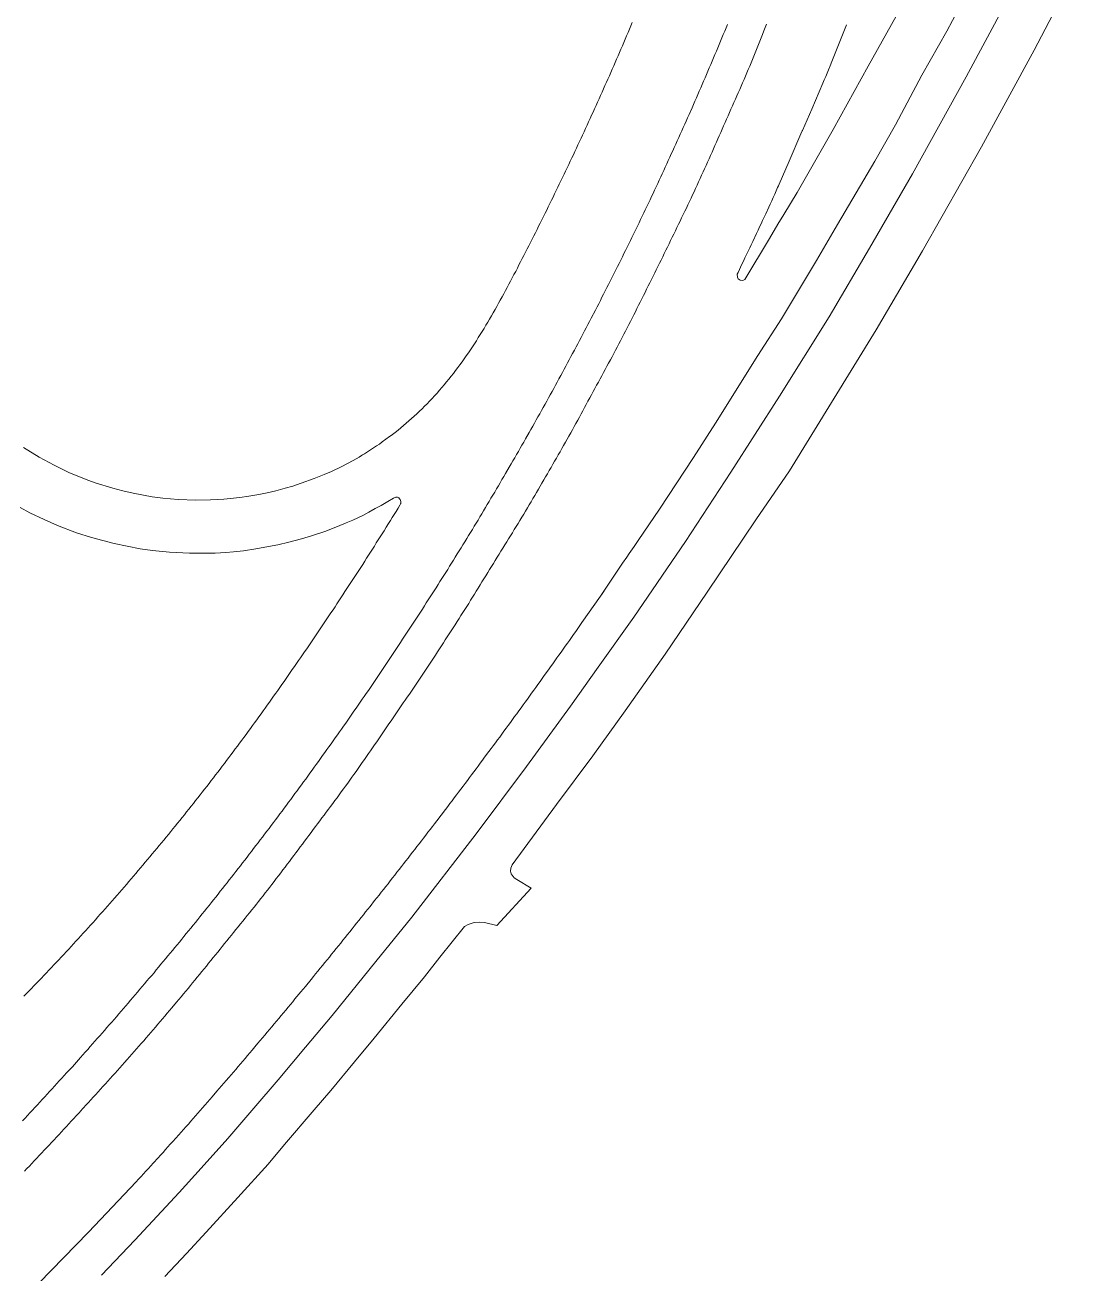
# Model space of a CAD drawing. Header units: metres. Extents: x 662613 to 666742, y 2728069 to 2732733.
# Drawn here: x 665667.6 to 665902.4, y 2729655.8 to 2729932 of the extents above; entities that cross this region are included whole.
import ezdxf

# ---------------------------------------------------------------- set-up
doc = ezdxf.new("R2010")
doc.units = ezdxf.units.M
doc.header["$MEASUREMENT"] = 0
doc.layers.add('Xref_DQ_MasterPlan_2024$0$DQ_ROADS', color=8, linetype='Continuous', lineweight=13)

# ---------------------------------------------------------------- blocks, each defined once
blk = doc.blocks.new('Xref_DQ_MasterPlan_2024$0$DQ_Roads_')
at = {"layer": 'Xref_DQ_MasterPlan_2024$0$DQ_ROADS'}
for points in [[(665823.0795, 2729932.0971), (665822.7765, 2729931.3565), (665822.4737, 2729930.6171), (665822.1693, 2729929.8735), (665821.8639, 2729929.1355), (665821.5593, 2729928.3959), (665821.2515, 2729927.6555), (665820.9397, 2729926.9155), (665820.6297, 2729926.1801), (665820.3177, 2729925.4407), (665820.0071, 2729924.7059), (665819.7001, 2729923.9687), (665819.3871, 2729923.2307), (665819.0705, 2729922.4907), (665818.7527, 2729921.7567), (665818.4441, 2729921.0241), (665818.1267, 2729920.2919), (665817.8067, 2729919.5491), (665817.4905, 2729918.8169), (665817.1701, 2729918.0833), (665816.8495, 2729917.3475), (665816.5329, 2729916.6147), (665816.2147, 2729915.8795), (665815.8949, 2729915.1461), (665815.5709, 2729914.4113), (665815.2504, 2729913.6799), (665814.603, 2729912.2179), (665814.2798, 2729911.4839), (665813.954, 2729910.7511), (665813.6326, 2729910.0225), (665813.3062, 2729909.2915), (665812.9744, 2729908.5589), (665812.65, 2729907.8313), (665812.324, 2729907.0985), (665811.9906, 2729906.3657), (665811.6616, 2729905.6399), (665811.328, 2729904.9103), (665810.9998, 2729904.1831), (665810.6688, 2729903.4547), (665810.3382, 2729902.7273), (665810.0056, 2729901.9995), (665809.6756, 2729901.2725), (665809.338, 2729900.5427), (665809.0028, 2729899.8175), (665808.6642, 2729899.0891), (665808.3286, 2729898.3659), (665807.9852, 2729897.6369), (665807.6478, 2729896.9143), (665807.3098, 2729896.1913), (665806.9736, 2729895.4651), (665806.6342, 2729894.7395), (665806.294, 2729894.0151), (665805.9514, 2729893.2927), (665805.6064, 2729892.5675), (665805.263, 2729891.8453), (665804.9158, 2729891.1237), (665804.5708, 2729890.4009), (665804.2264, 2729889.6799), (665803.8798, 2729888.9607), (665803.526, 2729888.2369), (665802.6558, 2729886.4389), (665802.305, 2729885.7163), (665801.9528, 2729884.9985), (665801.601, 2729884.2793), (665801.5286, 2729884.1321), (665801.2478, 2729883.5615), (665800.895, 2729882.8445), (665800.5418, 2729882.1249), (665800.1868, 2729881.4077), (665799.8336, 2729880.6915), (665799.477, 2729879.9703), (665799.123, 2729879.2565), (665798.7616, 2729878.5391), (665797.8658, 2729876.7535), (665797.5006, 2729876.0325), (665797.1404, 2729875.3213), (665796.7794, 2729874.6073), (665796.4176, 2729873.8937), (665796.0562, 2729873.1795), (665795.6908, 2729872.4669), (665795.3268, 2729871.7531), (665794.9616, 2729871.0425), (665794.5938, 2729870.3299), (665794.226, 2729869.6179), (665793.8622, 2729868.9073), (665792.9438, 2729867.1315), (665792.5758, 2729866.4181), (665792.2074, 2729865.7081), (665791.8356, 2729864.9981), (665791.4638, 2729864.2903), (665791.0886, 2729863.5795), (665790.7136, 2729862.8723), (665790.3378, 2729862.1667), (665789.9652, 2729861.4615), (665789.5888, 2729860.7551), (665789.2076, 2729860.0479), (665788.8276, 2729859.3421), (665788.4504, 2729858.6371), (665788.0726, 2729857.9335), (665787.6948, 2729857.2289), (665787.3164, 2729856.5237), (665786.9434, 2729855.8233), (665786.566, 2729855.1119), (665786.183, 2729854.4045), (665785.8066, 2729853.7015), (665785.4182, 2729852.9939), (665785.0314, 2729852.2947), (665784.6504, 2729851.5951), (665784.266, 2729850.8943), (665783.8802, 2729850.1933), (665783.4974, 2729849.4911), (665783.116, 2729848.7927), (665782.7228, 2729848.0897), (665782.3364, 2729847.3905), (665781.9442, 2729846.6873), (665781.5542, 2729845.9895), (665781.1652, 2729845.2925), (665780.7732, 2729844.5933), (665780.382, 2729843.8963), (665779.988, 2729843.1989), (665779.5968, 2729842.5007), (665779.2018, 2729841.8023), (665778.4066, 2729840.4097), (665778.0098, 2729839.7171), (665777.6166, 2729839.0231), (665777.216, 2729838.3227), (665776.8158, 2729837.6287), (665776.4164, 2729836.9349), (665776.018, 2729836.2415), (665775.6164, 2729835.5475), (665775.2198, 2729834.8559), (665774.8182, 2729834.1653), (665774.0068, 2729832.7803), (665773.5976, 2729832.0867), (665773.1976, 2729831.3993), (665772.7946, 2729830.7087), (665772.3882, 2729830.0183), (665771.984, 2729829.3275), (665771.5796, 2729828.6351), (665771.1702, 2729827.9469), (665770.7624, 2729827.2607), (665770.3506, 2729826.5697), (665769.9434, 2729825.8841), (665769.5358, 2729825.1959), (665769.1274, 2729824.5073), (665768.7188, 2729823.8207), (665768.306, 2729823.1341), (665767.8896, 2729822.4453), (665767.4726, 2729821.7613), (665767.0568, 2729821.0797), (665766.6408, 2729820.3945), (665766.227, 2729819.7125), (665765.8136, 2729819.0301), (665765.3948, 2729818.3429), (665764.979, 2729817.6637), (665764.5554, 2729816.9791), (665764.1356, 2729816.2987), (665763.7114, 2729815.6173), (665763.2894, 2729814.9385), (665762.8694, 2729814.2609), (665762.4448, 2729813.5777), (665762.023, 2729812.8987), (665761.6008, 2729812.2199), (665761.1768, 2729811.5407), (665760.7538, 2729810.8593), (665760.328, 2729810.1831), (665759.899, 2729809.5061), (665759.4704, 2729808.8293), (665759.0422, 2729808.1531), (665758.616, 2729807.4781), (665757.7542, 2729806.1223), (665757.3226, 2729805.4501), (665756.8894, 2729804.7767), (665756.453, 2729804.1035), (665756.0248, 2729803.4323), (665755.5836, 2729802.7561), (665755.1512, 2729802.0865), (665754.71, 2729801.4061), (665754.2774, 2729800.7439), (665753.8402, 2729800.0725), (665753.4034, 2729799.4023), (665752.9666, 2729798.7303), (665752.5294, 2729798.0607), (665752.0932, 2729797.3925), (665751.6518, 2729796.7189), (665751.2112, 2729796.0527), (665750.768, 2729795.3841), (665750.3262, 2729794.7163), (665749.8836, 2729794.0511), (665749.4398, 2729793.3829), (665749, 2729792.7181), (665748.5524, 2729792.0517), (665748.5481, 2729792.0453), (665748.1042, 2729791.3847), (665747.6596, 2729790.7231), (665747.2126, 2729790.0603), (665746.7718, 2729789.3961), (665746.3224, 2729788.7299), (665745.8714, 2729788.0667), (665745.422, 2729787.4009), (665744.9726, 2729786.7399), (665744.5204, 2729786.0799), (665744.0716, 2729785.4207), (665743.6214, 2729784.7603), (665743.1648, 2729784.0969), (665742.7126, 2729783.4375), (665742.2588, 2729782.7807), (665741.8034, 2729782.1203), (665741.3506, 2729781.4637), (665740.8944, 2729780.8039), (665740.4392, 2729780.1453), (665739.9824, 2729779.4879), (665739.5272, 2729778.8311), (665739.0652, 2729778.1711), (665738.6104, 2729777.5173), (665738.1514, 2729776.8605), (665737.6906, 2729776.2045), (665737.2272, 2729775.5507), (665736.7642, 2729774.8977), (665736.3014, 2729774.2443), (665735.8372, 2729773.5923), (665735.3718, 2729772.9401), (665734.9098, 2729772.2897), (665734.4478, 2729771.6379), (665733.9768, 2729770.9833), (665733.514, 2729770.3345), (665733.0454, 2729769.6841), (665732.5736, 2729769.0317), (665732.1116, 2729768.3857), (665731.6372, 2729767.7339), (665731.1674, 2729767.0861), (665730.6964, 2729766.4373), (665730.2286, 2729765.7907), (665729.7566, 2729765.1433), (665729.2852, 2729764.4965), (665728.8106, 2729763.8479), (665728.338, 2729763.2059), (665727.8692, 2729762.5621), (665727.3912, 2729761.9123), (665726.9164, 2729761.2689), (665726.4384, 2729760.6247), (665725.9608, 2729759.9825), (665725.4824, 2729759.3407), (665725.0054, 2729758.6975), (665724.5266, 2729758.0567), (665724.0442, 2729757.4159), (665723.5668, 2729756.7761), (665723.086, 2729756.1357), (665722.6022, 2729755.4943), (665722.124, 2729754.8577), (665721.6394, 2729754.2189), (665721.1502, 2729753.5787), (665720.6712, 2729752.9447), (665720.186, 2729752.3061), (665719.701, 2729751.6681), (665719.2186, 2729751.0309), (665718.734, 2729750.3933), (665718.245, 2729749.7557), (665717.7598, 2729749.1227), (665717.2722, 2729748.4853), (665716.7818, 2729747.8515), (665716.2894, 2729747.2171), (665715.7974, 2729746.5871), (665715.3056, 2729745.9533), (665714.8154, 2729745.3245), (665714.324, 2729744.6941), (665713.829, 2729744.0621), (665713.3346, 2729743.4333), (665712.8416, 2729742.8029), (665712.346, 2729742.1733), (665711.8518, 2729741.5445), (665711.3546, 2729740.9147), (665710.86, 2729740.2881), (665710.362, 2729739.6593), (665709.8648, 2729739.0321), (665709.365, 2729738.4045), (665708.8626, 2729737.7767), (665708.369, 2729737.1589), (665707.8676, 2729736.5333), (665707.3588, 2729735.9015), (665706.8668, 2729735.2837), (665706.3606, 2729734.6567), (665705.855, 2729734.0321), (665705.3544, 2729733.4107), (665704.8496, 2729732.7885), (665704.3398, 2729732.1643), (665703.8316, 2729731.5451), (665703.3272, 2729730.9279), (665702.8222, 2729730.3105), (665702.315, 2729729.6891), (665701.8067, 2729729.0699), (665701.2983, 2729728.4499), (665700.7873, 2729727.8315), (665700.2773, 2729727.2157), (665699.7701, 2729726.6003), (665699.2587, 2729725.9821), (665698.7491, 2729725.3643), (665698.2365, 2729724.7459), (665697.7253, 2729724.1329), (665697.2189, 2729723.5189), (665696.7051, 2729722.9015), (665696.1909, 2729722.2847), (665695.6741, 2729721.6703), (665695.1555, 2729721.0585), (665694.6387, 2729720.4495), (665694.1239, 2729719.8379), (665693.6037, 2729719.2245), (665693.0845, 2729718.6137), (665692.5701, 2729718.0053), (665692.0557, 2729717.3977), (665691.5345, 2729716.7847), (665691.0101, 2729716.1737), (665690.4899, 2729715.5691), (665689.9665, 2729714.9621), (665689.4415, 2729714.3545), (665688.9179, 2729713.7475), (665688.3933, 2729713.1437), (665687.8725, 2729712.5393), (665687.3443, 2729711.9339), (665686.8245, 2729711.3305), (665686.2943, 2729710.7225), (665685.7643, 2729710.1195), (665685.2365, 2729709.5201), (665684.7051, 2729708.9177), (665684.1773, 2729708.3175), (665683.6481, 2729707.7177), (665683.1169, 2729707.1177), (665682.5899, 2729706.5193), (665682.0601, 2729705.9235), (665681.5227, 2729705.3209), (665680.9867, 2729704.7227), (665680.4551, 2729704.1281), (665679.9203, 2729703.5331), (665678.1877, 2729701.4791), (665678.1121, 2729701.4021), (665676.8533, 2729700.1193), (665676.3155, 2729699.5253), (665675.7817, 2729698.9317), (665675.2393, 2729698.3409), (665674.7083, 2729697.7479), (665674.1699, 2729697.1595), (665673.6277, 2729696.5673), (665673.0883, 2729695.9801), (665672.5507, 2729695.3967), (665672.0101, 2729694.8019), (665671.4641, 2729694.2181), (665670.9215, 2729693.6315), (665670.3751, 2729693.0457), (665669.8341, 2729692.4603), (665669.2917, 2729691.8727), (665668.7423, 2729691.2843), (665668.1985, 2729690.7007), (665667.6583, 2729690.1175), (665667.1167, 2729689.5309)], [(665667.5139, 2729678.3511), (665668.0597, 2729678.9207), (665668.6067, 2729679.4973), (665669.1537, 2729680.0785), (665669.6975, 2729680.6565), (665670.2443, 2729681.2387), (665670.7933, 2729681.8207), (665671.3441, 2729682.4005), (665671.8985, 2729682.9841), (665672.4511, 2729683.5709), (665672.9905, 2729684.1473), (665673.5351, 2729684.7259), (665674.0797, 2729685.3127), (665674.6261, 2729685.9007), (665675.1727, 2729686.4815), (665675.7227, 2729687.0639), (665676.2645, 2729687.6515), (665676.8061, 2729688.2379), (665677.3429, 2729688.8221), (665677.8865, 2729689.4147), (665678.4291, 2729690.0013), (665678.9731, 2729690.5871), (665679.5197, 2729691.1799), (665680.0601, 2729691.7641), (665680.3199, 2729692.0467), (665680.5973, 2729692.3485), (665681.1371, 2729692.9379), (665681.6741, 2729693.5263), (665682.2107, 2729694.1155), (665682.7465, 2729694.7075), (665683.2821, 2729695.2999), (665683.8179, 2729695.8925), (665684.3537, 2729696.4849), (665684.8865, 2729697.0805), (665685.4213, 2729697.6781), (665685.9529, 2729698.2645), (665686.4921, 2729698.8607), (665687.0347, 2729699.4615), (665687.5627, 2729700.0557), (665688.0883, 2729700.6505), (665688.6175, 2729701.2445), (665689.1509, 2729701.8431), (665689.6869, 2729702.4445), (665690.2171, 2729703.0431), (665690.7453, 2729703.6389), (665691.2745, 2729704.2367), (665691.8043, 2729704.8343), (665692.3339, 2729705.4321), (665692.8605, 2729706.0331), (665693.3843, 2729706.6323), (665693.9079, 2729707.2321), (665694.4309, 2729707.8359), (665694.9521, 2729708.4397), (665695.4721, 2729709.0443), (665695.9927, 2729709.6543), (665696.5057, 2729710.2573), (665697.0231, 2729710.8631), (665697.5465, 2729711.4759), (665698.0661, 2729712.0833), (665698.5863, 2729712.6903), (665699.1037, 2729713.3043), (665699.6173, 2729713.9121), (665700.1313, 2729714.5163), (665701.1661, 2729715.7466), (665701.6759, 2729716.3521), (665702.1901, 2729716.9629), (665702.7043, 2729717.5815), (665703.2141, 2729718.1957), (665703.7209, 2729718.8071), (665704.2313, 2729719.4231), (665704.7427, 2729720.0411), (665705.2515, 2729720.6565), (665705.7599, 2729721.2733), (665706.2673, 2729721.8921), (665706.7727, 2729722.5111), (665707.2743, 2729723.1265), (665707.7783, 2729723.7481), (665708.2831, 2729724.3701), (665708.7869, 2729724.9883), (665709.2925, 2729725.6089), (665709.7993, 2729726.2321), (665710.3017, 2729726.8533), (665710.8041, 2729727.4775), (665711.3019, 2729728.0965), (665711.8013, 2729728.7195), (665712.3031, 2729729.3429), (665712.8021, 2729729.9665), (665713.3099, 2729730.5843), (665713.8131, 2729731.2073), (665714.3229, 2729731.8381), (665714.8171, 2729732.4529), (665715.3257, 2729733.0729), (665715.8279, 2729733.6985), (665716.3328, 2729734.3215), (665716.8328, 2729734.9367), (665717.3392, 2729735.5653), (665717.8392, 2729736.1887), (665718.3374, 2729736.8089), (665718.8362, 2729737.4349), (665719.3362, 2729738.0609), (665719.832, 2729738.6861), (665720.3242, 2729739.3141), (665720.8132, 2729739.9413), (665721.3048, 2729740.5727), (665721.7938, 2729741.2029), (665722.2824, 2729741.8353), (665722.7688, 2729742.4685), (665723.2546, 2729743.1021), (665723.7388, 2729743.7357), (665724.221, 2729744.3719), (665724.7014, 2729745.0113), (665725.1812, 2729745.6467), (665725.662, 2729746.2833), (665726.147, 2729746.9231), (665726.6318, 2729747.5631), (665727.1146, 2729748.2021), (665727.5924, 2729748.8399), (665728.0708, 2729749.4763), (665728.5514, 2729750.1147), (665729.034, 2729750.7587), (665729.515, 2729751.3959), (665729.9952, 2729752.0345), (665730.476, 2729752.6771), (665730.9548, 2729753.3171), (665731.4352, 2729753.9561), (665731.9168, 2729754.5981), (665732.3958, 2729755.2395), (665732.872, 2729755.8787), (665733.347, 2729756.5217), (665733.8238, 2729757.1631), (665734.301, 2729757.8007), (665734.7844, 2729758.4437), (665735.2634, 2729759.0865), (665735.7418, 2729759.7271), (665736.2168, 2729760.3659), (665736.692, 2729761.0077), (665737.1646, 2729761.6523), (665737.639, 2729762.2951), (665738.1116, 2729762.9385), (665738.583, 2729763.5879), (665739.0492, 2729764.2317), (665739.5168, 2729764.8797), (665739.981, 2729765.5289), (665740.4468, 2729766.1757), (665740.9062, 2729766.8291), (665741.3662, 2729767.4845), (665741.8208, 2729768.1341), (665742.2796, 2729768.7901), (665742.7376, 2729769.4463), (665743.194, 2729770.1031), (665743.6482, 2729770.7601), (665744.1028, 2729771.4147), (665744.5596, 2729772.0713), (665745.018, 2729772.7309), (665745.473, 2729773.3901), (665745.926, 2729774.0475), (665746.3772, 2729774.7059), (665746.8312, 2729775.3641), (665747.2868, 2729776.0251), (665747.7398, 2729776.6829), (665748.1908, 2729777.3453), (665748.6408, 2729778.0029), (665749.0902, 2729778.6591), (665749.5442, 2729779.3239), (665749.9962, 2729779.9817), (665750.45, 2729780.6421), (665750.9012, 2729781.3067), (665751.3476, 2729781.9651), (665751.7978, 2729782.6249), (665752.2498, 2729783.2865), (665752.7004, 2729783.9491), (665753.1536, 2729784.6091), (665753.6064, 2729785.2701), (665754.0568, 2729785.9335), (665754.5012, 2729786.5925), (665754.947, 2729787.2539), (665755.3914, 2729787.9187), (665755.8344, 2729788.5847), (665756.2762, 2729789.2485), (665756.7142, 2729789.9159), (665757.1548, 2729790.5831), (665757.5948, 2729791.2483), (665758.0374, 2729791.9167), (665758.4786, 2729792.5851), (665758.9218, 2729793.2535), (665759.3588, 2729793.9213), (665759.7938, 2729794.5911), (665760.2254, 2729795.2585), (665760.6582, 2729795.9301), (665761.0924, 2729796.6023), (665761.524, 2729797.2751), (665761.96, 2729797.9465), (665762.3924, 2729798.6197), (665762.8264, 2729799.2951), (665763.26, 2729799.9629), (665763.6914, 2729800.6353), (665764.1252, 2729801.3121), (665764.5574, 2729801.9813), (665764.9846, 2729802.6559), (665765.4116, 2729803.3341), (665765.8316, 2729804.0083), (665766.2494, 2729804.6869), (665766.6676, 2729805.3635), (665767.0862, 2729806.0449), (665767.5076, 2729806.7279), (665767.9244, 2729807.4089), (665768.3444, 2729808.0911), (665768.763, 2729808.7709), (665769.1844, 2729809.4521), (665769.6074, 2729810.1347), (665770.029, 2729810.8129), (665770.4506, 2729811.4959), (665770.8714, 2729812.1731), (665771.2952, 2729812.8497), (665771.7168, 2729813.5331), (665772.1378, 2729814.2169), (665772.5552, 2729814.8913), (665772.9724, 2729815.5715), (665773.3934, 2729816.2563), (665773.813, 2729816.9349), (665774.2354, 2729817.6147), (665774.658, 2729818.3013), (665775.0758, 2729818.9789), (665775.4982, 2729819.6569), (665775.9214, 2729820.3411), (665776.3396, 2729821.0207), (665776.752, 2729821.7043), (665777.1638, 2729822.3855), (665777.577, 2729823.0663), (665777.9952, 2729823.7549), (665778.4072, 2729824.4391), (665778.8178, 2729825.1239), (665779.229, 2729825.8097), (665779.6388, 2729826.4969), (665780.0466, 2729827.1823), (665780.4516, 2729827.8705), (665780.8536, 2729828.5621), (665781.2514, 2729829.2487), (665781.6514, 2729829.9399), (665782.0496, 2729830.6355), (665782.4442, 2729831.3287), (665782.8404, 2729832.0219), (665783.2422, 2729832.7123), (665783.6478, 2729833.4091), (665784.0544, 2729834.1003), (665784.455, 2729834.7915), (665784.854, 2729835.4861), (665785.2508, 2729836.1757), (665785.6478, 2729836.8689), (665786.0428, 2729837.5645), (665786.4356, 2729838.2567), (665786.83, 2729838.9543), (665787.2232, 2729839.6517), (665787.6146, 2729840.3473), (665788.0066, 2729841.0439), (665788.3976, 2729841.7427), (665788.7902, 2729842.4405), (665789.1782, 2729843.1385), (665789.563, 2729843.8377), (665789.9456, 2729844.5365), (665790.327, 2729845.2383), (665790.7084, 2729845.9411), (665791.0894, 2729846.6433), (665791.4684, 2729847.3459), (665791.8494, 2729848.0501), (665792.2284, 2729848.7539), (665792.6076, 2729849.4593), (665792.9912, 2729850.1601), (665793.3758, 2729850.8611), (665793.7646, 2729851.5679), (665794.1454, 2729852.2679), (665794.5264, 2729852.9723), (665794.9042, 2729853.6723), (665795.289, 2729854.3727), (665795.6726, 2729855.0807), (665796.0504, 2729855.7859), (665796.422, 2729856.4869), (665796.7966, 2729857.1935), (665797.174, 2729857.8991), (665797.5494, 2729858.6047), (665797.9272, 2729859.3149), (665798.2974, 2729860.0185), (665798.6714, 2729860.7259), (665799.0446, 2729861.4347), (665799.417, 2729862.1425), (665799.7854, 2729862.8505), (665800.1538, 2729863.5591), (665800.5204, 2729864.2687), (665800.8864, 2729864.9803), (665801.248, 2729865.6905), (665801.6132, 2729866.4003), (665801.9814, 2729867.1117), (665802.3464, 2729867.8277), (665802.7082, 2729868.5383), (665803.0702, 2729869.2497), (665803.429, 2729869.9675), (665803.7864, 2729870.6803), (665804.1448, 2729871.3925), (665804.5016, 2729872.1099), (665804.8574, 2729872.8261), (665805.2118, 2729873.5457), (665805.5634, 2729874.2587), (665805.9188, 2729874.9729), (665806.2752, 2729875.6927), (665806.6334, 2729876.4091), (665806.9888, 2729877.1249), (665807.3432, 2729877.8453), (665807.6948, 2729878.5601), (665808.0466, 2729879.2773), (665808.4008, 2729879.9947), (665808.7552, 2729880.7111), (665809.112, 2729881.4297), (665809.4644, 2729882.1467), (665809.818, 2729882.8641), (665810.1716, 2729883.5823), (665810.5218, 2729884.3017), (665810.867, 2729885.0203), (665811.2138, 2729885.7383), (665811.5604, 2729886.4573), (665811.913, 2729887.1789), (665812.265, 2729887.8979), (665812.6122, 2729888.6209), (665812.9578, 2729889.3395), (665813.3034, 2729890.0573), (665813.6508, 2729890.7775), (665813.9988, 2729891.5027), (665814.3446, 2729892.2219), (665814.6882, 2729892.9419), (665815.0276, 2729893.6679), (665815.364, 2729894.3893), (665815.701, 2729895.1131), (665816.0378, 2729895.8407), (665816.374, 2729896.5669), (665816.7086, 2729897.2909), (665817.0394, 2729898.0193), (665817.3704, 2729898.7467), (665817.6988, 2729899.4743), (665818.0292, 2729900.2037), (665818.3594, 2729900.9307), (665818.6938, 2729901.6579), (665819.0234, 2729902.3895), (665819.3438, 2729903.1215), (665819.6726, 2729903.8465), (665819.999, 2729904.5751), (665820.3304, 2729905.3157), (665820.6498, 2729906.0451), (665820.969, 2729906.7743), (665821.2914, 2729907.5025), (665821.6118, 2729908.2371), (665821.9296, 2729908.9745), (665822.2486, 2729909.7023), (665822.5708, 2729910.4369), (665822.8952, 2729911.1715), (665823.217, 2729911.9065), (665823.5382, 2729912.6357), (665823.863, 2729913.3649), (665824.191, 2729914.1003), (665824.5158, 2729914.8313), (665824.8404, 2729915.5609), (665825.1624, 2729916.2945), (665825.4812, 2729917.0255), (665825.8011, 2729917.7575), (665826.1217, 2729918.4893), (665826.4401, 2729919.2251), (665826.7603, 2729919.9581), (665827.0773, 2729920.6919), (665827.3895, 2729921.4299), (665827.7013, 2729922.1625), (665828.0083, 2729922.8987), (665828.3133, 2729923.6397), (665828.6161, 2729924.3761), (665828.9223, 2729925.1137), (665829.2289, 2729925.8549), (665829.5319, 2729926.5953), (665830.2851, 2729928.4449), (665830.5845, 2729929.1877), (665830.8767, 2729929.9317), (665831.1695, 2729930.6769), (665831.7491, 2729932.1585)], [(665902.4419, 2729948.4809), (665890.9996, 2729926.4091), (665879.3116, 2729905.0227), (665866.2458, 2729882.0591), (665855.979, 2729864.5331), (665836.8084, 2729833.3453), (665829.3366, 2729822.4997), (665818.6174, 2729806.4777), (665809.3336, 2729792.7737), (665800.419, 2729780.2169), (665793.309, 2729770.3029), (665785.2744, 2729759.4759), (665775.4513, 2729746.1551), (665775.1798, 2729745.4453), (665775.0605, 2729744.7593), (665775.2395, 2729744.1329), (665775.9259, 2729743.2977), (665776.5184, 2729742.9326), (665779.6465, 2729741.0051), (665772.0751, 2729732.6915), (665769.3527, 2729733.4247), (665768.3041, 2729733.4971), (665767.0625, 2729733.3765), (665765.6763, 2729732.9549), (665764.8789, 2729732.4803), (665759.4347, 2729725.7545), (665756.0401, 2729721.3785), (665751.0439, 2729715.2993), (665744.9392, 2729707.7655), (665740.5852, 2729702.5781), (665735.3151, 2729696.1975), (665731.6007, 2729691.9443), (665725.0773, 2729684.2831), (665721.4613, 2729679.9317), (665714.7629, 2729672.542), (665707.6975, 2729664.8357), (665703.3929, 2729660.1155), (665698.5715, 2729655.0755)], [(665684.5841, 2729655.3278), (665691.9723, 2729663.0843), (665697.8677, 2729669.4174), (665701.7609, 2729673.6314), (665706.6305, 2729678.9883), (665712.5189, 2729685.5801), (665718.2853, 2729692.2705), (665723.6897, 2729698.5591), (665729.6973, 2729705.7733), (665735.6463, 2729712.8073), (665745.2881, 2729724.7361), (665753.2143, 2729734.5445), (665767.4466, 2729753.0319), (665778.6354, 2729767.9367), (665788.3391, 2729781.2379), (665794.4946, 2729789.8863), (665802.3734, 2729800.9501), (665813.7808, 2729817.6781), (665823.8718, 2729833.0587), (665834.604, 2729849.8747), (665845.6334, 2729867.3951), (665854.5266, 2729882.6429), (665864.0048, 2729899.0727), (665875.8934, 2729920.5113), (665884.8711, 2729937.1609)], [(665875.3761, 2729937.7881), (665871.6066, 2729930.6243), (665866.0743, 2729920.8723), (665860.2418, 2729909.9201), (665855.6848, 2729901.8561), (665847.4144, 2729887.8659), (665842.8198, 2729879.8767), (665835.037, 2729866.9741), (665829.8422, 2729858.8725), (665820.409, 2729843.9071), (665815.5518, 2729836.2931), (665808.0316, 2729824.8909), (665803.342, 2729817.9199), (665802.8842, 2729817.2489), (665802.456, 2729816.6329), (665801.3168, 2729815.0479), (665800.8264, 2729814.2283), (665799.8878, 2729812.8895), (665799.4412, 2729812.2203), (665798.0844, 2729810.2433), (665797.635, 2729809.5763), (665797.1928, 2729808.9089), (665796.7502, 2729808.2418), (665796.3067, 2729807.5775), (665795.1949, 2729805.9196), (665794.9782, 2729805.5917), (665790.8954, 2729799.7531), (665790.4408, 2729799.101), (665789.9865, 2729798.4393), (665789.5202, 2729797.7901), (665789.0566, 2729797.1379), (665788.5968, 2729796.4855), (665788.125, 2729795.8277), (665787.665, 2729795.1755), (665787.2114, 2729794.5269), (665786.7526, 2729793.8753), (665786.2818, 2729793.2207), (665785.8122, 2729792.5773), (665785.3534, 2729791.9237), (665784.8882, 2729791.2707), (665784.4244, 2729790.6157), (665783.9584, 2729789.9697), (665783.4964, 2729789.3173), (665782.56, 2729788.0197), (665782.096, 2729787.3635), (665781.6262, 2729786.7195), (665781.1602, 2729786.0701), (665780.6861, 2729785.4117), (665780.2223, 2729784.7752), (665779.7598, 2729784.1217), (665779.2838, 2729783.4774), (665778.8176, 2729782.8257), (665778.3508, 2729782.1809), (665777.879, 2729781.5311), (665777.4056, 2729780.8863), (665776.9405, 2729780.2375), (665776.4708, 2729779.5914), (665775.998, 2729778.9495), (665775.528, 2729778.2997), (665775.0538, 2729777.6582), (665774.5798, 2729777.0137), (665774.0996, 2729776.3704), (665773.6286, 2729775.7237), (665773.1564, 2729775.0797), (665772.6838, 2729774.4351), (665772.2078, 2729773.7903), (665771.7354, 2729773.1491), (665771.2616, 2729772.5078), (665770.7832, 2729771.8681), (665770.306, 2729771.2197), (665769.35, 2729769.9408), (665768.8764, 2729769.294), (665768.3934, 2729768.6531), (665767.9197, 2729768.0095), (665767.4474, 2729767.3689), (665766.9624, 2729766.7267), (665766.4824, 2729766.0865), (665766.0124, 2729765.4427), (665765.5328, 2729764.8068), (665765.0528, 2729764.1682), (665764.5708, 2729763.5271), (665764.0888, 2729762.8873), (665763.6098, 2729762.2503), (665763.1302, 2729761.6089), (665762.6398, 2729760.9685), (665762.1609, 2729760.3385), (665761.6762, 2729759.6999), (665761.1892, 2729759.0631), (665760.7104, 2729758.4245), (665759.7288, 2729757.1525), (665758.7623, 2729755.8853), (665758.2822, 2729755.2427), (665757.7936, 2729754.6091), (665757.3086, 2729753.9747), (665756.8178, 2729753.3441), (665756.3264, 2729752.7093), (665755.8354, 2729752.0765), (665755.3508, 2729751.4458), (665754.8626, 2729750.8112), (665754.3664, 2729750.1799), (665753.8834, 2729749.5475), (665753.3916, 2729748.9177), (665752.9008, 2729748.2859), (665752.4126, 2729747.6507), (665751.9172, 2729747.0223), (665751.4232, 2729746.3927), (665750.9326, 2729745.7581), (665750.4474, 2729745.1321), (665749.9553, 2729744.4933), (665749.4527, 2729743.8696), (665748.9681, 2729743.2383), (665748.4689, 2729742.6079), (665747.9743, 2729741.9815), (665747.4835, 2729741.3507), (665746.9889, 2729740.7239), (665746.4955, 2729740.0953), (665746.0013, 2729739.4659), (665745.5039, 2729738.8445), (665745.0079, 2729738.2215), (665744.0063, 2729736.9661), (665743.5003, 2729736.3381), (665743.0115, 2729735.7145), (665742.5157, 2729735.0895), (665742.0157, 2729734.4665), (665741.5139, 2729733.8361), (665741.0205, 2729733.2105), (665740.5205, 2729732.5875), (665740.0171, 2729731.9615), (665739.5183, 2729731.3427), (665739.0165, 2729730.7205), (665738.5159, 2729730.0973), (665738.0101, 2729729.4703), (665737.5103, 2729728.8519), (665737.0095, 2729728.2285), (665736.5079, 2729727.6075), (665735.9993, 2729726.9791), (665735.4975, 2729726.3627), (665735.0011, 2729725.7427), (665734.4971, 2729725.1249), (665733.9941, 2729724.5079), (665733.4951, 2729723.9015), (665732.9703, 2729723.2687), (665732.4511, 2729722.6535), (665731.9463, 2729722.0369), (665731.4513, 2729721.4223), (665730.9437, 2729720.7953), (665729.6793, 2729719.2473), (665729.1657, 2729718.6263), (665728.6579, 2729718.0101), (665727.391, 2729716.4809), (665726.8821, 2729715.8649), (665726.3599, 2729715.2421), (665725.8481, 2729714.6287), (665725.3387, 2729714.0203), (665724.3119, 2729712.7881), (665723.7999, 2729712.1777), (665723.2831, 2729711.548), (665722.7732, 2729710.9389), (665722.2643, 2729710.3287), (665721.7535, 2729709.7145), (665721.2431, 2729709.1073), (665720.7252, 2729708.4909), (665720.2053, 2729707.8773), (665719.6907, 2729707.2735), (665719.172, 2729706.6547), (665718.5283, 2729705.8908), (665717.9117, 2729705.1603), (665717.3983, 2729704.5473), (665716.8673, 2729703.9303), (665716.3575, 2729703.3237), (665715.8274, 2729702.7081), (665715.3145, 2729702.1035), (665714.7991, 2729701.4973), (665714.2757, 2729700.8869), (665713.7551, 2729700.2775), (665713.2335, 2729699.6707), (665712.7133, 2729699.0645), (665712.1921, 2729698.4547), (665711.6731, 2729697.8497), (665711.1547, 2729697.2467), (665710.6247, 2729696.6367), (665710.1063, 2729696.0343), (665709.0561, 2729694.8183), (665708.5331, 2729694.2163), (665708.0048, 2729693.6105), (665707.4817, 2729693.0087), (665706.9521, 2729692.4049), (665706.4213, 2729691.8007), (665705.8987, 2729691.2043), (665705.3703, 2729690.6025), (665704.8466, 2729689.9951), (665704.3216, 2729689.3937), (665703.7901, 2729688.7923), (665703.2581, 2729688.1919), (665702.7298, 2729687.5955), (665702.1947, 2729686.9963), (665701.6613, 2729686.3951), (665700.3361, 2729684.9088), (665699.8023, 2729684.3121), (665699.2631, 2729683.7141), (665698.729, 2729683.1199), (665698.1877, 2729682.5253), (665697.6587, 2729681.9363), (665697.1273, 2729681.3447), (665696.0401, 2729680.1583), (665695.5075, 2729679.5695), (665694.9575, 2729678.9683), (665694.4167, 2729678.3789), (665693.8667, 2729677.7853), (665693.3315, 2729677.1999), (665692.7807, 2729676.6025), (665692.2491, 2729676.0165), (665681.6872, 2729664.8857), (665667.9694, 2729650.7447)], [(665849.4695, 2729932.057), (665849.1751, 2729931.3139), (665848.8801, 2729930.5703), (665848.5837, 2729929.8275), (665848.2865, 2729929.085), (665847.9903, 2729928.3425), (665847.6911, 2729927.5997), (665847.3919, 2729926.8585), (665847.0927, 2729926.1181), (665846.7929, 2729925.3755), (665846.4919, 2729924.6339), (665846.1888, 2729923.8919), (665845.8182, 2729922.9823), (665845.4416, 2729922.0659), (665845.136, 2729921.3185), (665844.8272, 2729920.5749), (665844.52, 2729919.8381), (665844.3516, 2729919.4745), (665844.2084, 2729919.1003), (665841.7377, 2729913.4076), (665839.6746, 2729908.6541), (665839.6566, 2729908.6127), (665839.3589, 2729907.9267), (665836.715, 2729901.8352), (665834.5048, 2729896.7427), (665834.3532, 2729896.3934), (665834.192, 2729896.0253), (665833.8668, 2729895.2981), (665833.5496, 2729894.5643), (665833.2082, 2729893.8387), (665832.8798, 2729893.1137), (665832.5618, 2729892.3791), (665832.2106, 2729891.6567), (665831.5474, 2729890.1987), (665831.2158, 2729889.4731), (665830.8814, 2729888.7523), (665830.542, 2729888.0259), (665830.2032, 2729887.2997), (665829.859, 2729886.5779), (665829.5243, 2729885.8641), (665828.6834, 2729884.0753), (665828.3514, 2729883.3737), (665828.011, 2729882.6533), (665827.6654, 2729881.9347), (665827.314, 2729881.2057), (665826.9714, 2729880.4901), (665826.626, 2729879.7644), (665826.2798, 2729879.0425), (665825.4246, 2729877.2437), (665825.2526, 2729876.8797), (665825.281, 2729876.1964), (665825.4836, 2729875.8195), (665825.9332, 2729875.4997), (665826.4784, 2729875.4519), (665826.971, 2729875.6747), (665832.4086, 2729884.7901), (665834.2741, 2729887.8983), (665835.5944, 2729890.0981), (665838.5022, 2729894.9431), (665846.4824, 2729908.8581), (665854.263, 2729922.8791), (665863.4975, 2729939.5729)], [(665667.4095, 2729717.0733), (665667.9659, 2729717.6473), (665668.5196, 2729718.2215), (665669.0726, 2729718.7955), (665669.631, 2729719.3731), (665670.1876, 2729719.9516), (665670.7418, 2729720.528), (665671.2912, 2729721.1017), (665671.8431, 2729721.6763), (665672.3928, 2729722.2509), (665672.9486, 2729722.8309), (665673.5078, 2729723.4197), (665674.052, 2729724.0019), (665674.5948, 2729724.5805), (665675.1394, 2729725.1613), (665675.6818, 2729725.7461), (665676.2248, 2729726.3319), (665676.7676, 2729726.9183), (665677.313, 2729727.5095), (665677.8548, 2729728.0995), (665678.393, 2729728.6875), (665678.9292, 2729729.2783), (665679.4633, 2729729.8597), (665680.542, 2729731.0429), (665681.0782, 2729731.6279), (665681.6176, 2729732.2269), (665682.1748, 2729732.8053), (665682.7034, 2729733.4151), (665683.2334, 2729734.0133), (665683.7644, 2729734.6111), (665684.2938, 2729735.207), (665684.8306, 2729735.8109), (665685.3648, 2729736.4044), (665685.8924, 2729737.0059), (665686.4212, 2729737.6082), (665686.9542, 2729738.2077), (665687.4792, 2729738.8085), (665688.008, 2729739.4149), (665688.5342, 2729740.0165), (665689.0614, 2729740.6198), (665689.5893, 2729741.2279), (665690.1128, 2729741.8331), (665690.6298, 2729742.4427), (665691.1488, 2729743.0481), (665691.6698, 2729743.6611), (665692.1936, 2729744.267), (665692.7108, 2729744.8787), (665693.2284, 2729745.4899), (665693.7444, 2729746.0997), (665694.261, 2729746.7139), (665694.7756, 2729747.3261), (665695.2896, 2729747.9389), (665695.8048, 2729748.5525), (665696.3198, 2729749.1687), (665696.8314, 2729749.7821), (665697.344, 2729750.4007), (665697.8562, 2729751.0187), (665698.3652, 2729751.6341), (665698.8712, 2729752.2549), (665699.377, 2729752.8715), (665699.8872, 2729753.4943), (665700.3924, 2729754.1117), (665700.9024, 2729754.736), (665701.4066, 2729755.3549), (665701.9074, 2729755.9801), (665702.4106, 2729756.6049), (665702.9106, 2729757.2315), (665703.4102, 2729757.8575), (665703.9081, 2729758.4831), (665704.4022, 2729759.1107), (665704.9022, 2729759.7379), (665705.4022, 2729760.3643), (665705.8974, 2729760.9957), (665706.3901, 2729761.6209), (665706.883, 2729762.2539), (665707.3802, 2729762.8789), (665707.8784, 2729763.5167), (665708.3712, 2729764.1459), (665708.8556, 2729764.7843), (665709.3398, 2729765.4161), (665709.8266, 2729766.0541), (665710.3146, 2729766.6915), (665710.8042, 2729767.3291), (665711.2858, 2729767.9665), (665711.7692, 2729768.601), (665712.2558, 2729769.2393), (665712.736, 2729769.8809), (665713.2142, 2729770.5195), (665713.6926, 2729771.1573), (665714.179, 2729771.7955), (665714.6622, 2729772.4373), (665715.142, 2729773.0749), (665715.6224, 2729773.7175), (665716.1, 2729774.3633), (665716.579, 2729775.0113), (665717.0544, 2729775.6535), (665717.5212, 2729776.3017), (665717.9926, 2729776.9501), (665718.4646, 2729777.5987), (665718.9354, 2729778.2467), (665719.3994, 2729778.8965), (665719.8708, 2729779.5485), (665720.3348, 2729780.1955), (665720.806, 2729780.8499), (665721.2662, 2729781.4983), (665721.734, 2729782.1545), (665722.202, 2729782.8059), (665722.6596, 2729783.4591), (665723.1228, 2729784.1125), (665723.5816, 2729784.7665), (665724.0412, 2729785.4189), (665724.5002, 2729786.0765), (665724.965, 2729786.7293), (665725.4294, 2729787.3887), (665725.8842, 2729788.0445), (665726.34, 2729788.6989), (665726.7962, 2729789.3583), (665727.2592, 2729790.0156), (665727.7088, 2729790.6726), (665728.1626, 2729791.3359), (665728.6168, 2729791.9943), (665729.072, 2729792.6477), (665729.523, 2729793.3129), (665729.9742, 2729793.9687), (665730.4318, 2729794.6347), (665730.884, 2729795.2939), (665731.33, 2729795.9559), (665731.7852, 2729796.6169), (665732.2322, 2729797.2821), (665732.6814, 2729797.9429), (665733.1244, 2729798.6097), (665733.571, 2729799.2709), (665734.0216, 2729799.9391), (665734.4692, 2729800.6009), (665734.911, 2729801.2643), (665735.3582, 2729801.9329), (665735.806, 2729802.5955), (665736.245, 2729803.2652), (665736.6856, 2729803.9309), (665737.1285, 2729804.5991), (665737.5686, 2729805.2673), (665738.0101, 2729805.9339), (665738.448, 2729806.6061), (665738.8888, 2729807.2751), (665739.3284, 2729807.9469), (665739.765, 2729808.6131), (665740.2018, 2729809.2847), (665740.636, 2729809.9559), (665741.0743, 2729810.6263), (665741.5158, 2729811.2989), (665741.9486, 2729811.9687), (665742.3768, 2729812.6467), (665742.8105, 2729813.3183), (665743.24, 2729813.9953), (665743.6694, 2729814.6735), (665744.1025, 2729815.3493), (665744.5262, 2729816.0249), (665744.95, 2729816.7005), (665745.3682, 2729817.3845), (665745.8074, 2729818.0547), (665746.2318, 2729818.7341), (665746.6596, 2729819.4135), (665747.0894, 2729820.0981), (665747.5702, 2729820.8841), (665748.0669, 2729821.6559), (665748.494, 2729822.3407), (665748.9164, 2729823.0157), (665749.3396, 2729823.6993), (665749.7616, 2729824.3731), (665750.1858, 2729825.0503), (665750.6032, 2729825.7299), (665750.7686, 2729826.0289), (665750.8002, 2729826.1445), (665750.8106, 2729826.3019), (665750.7896, 2729826.5539), (665750.7162, 2729826.7953), (665750.6847, 2729826.9737), (665750.5482, 2729827.1521), (665750.3382, 2729827.3621), (665750.0864, 2729827.4985), (665749.7346, 2729827.4775), (665749.1994, 2729827.2781), (665747.9292, 2729826.5433), (665746.47, 2729825.6825), (665745.1579, 2729824.9897), (665743.725, 2729824.1815), (665742.3814, 2729823.4781), (665740.1664, 2729822.4284), (665738.7493, 2729821.8405), (665736.8336, 2729821.0113), (665734.0098, 2729819.9405), (665731.0234, 2729818.9433), (665728.819, 2729818.3029), (665726.0266, 2729817.5261), (665723.607, 2729816.9909), (665720.7202, 2729816.4239), (665718.71, 2729816.0565), (665715.9598, 2729815.6577), (665713.7974, 2729815.4373), (665712.0548, 2729815.2797), (665709.7349, 2729815.1433), (665706.9058, 2729815.1013), (665704.0402, 2729815.1013), (665699.6522, 2729815.3427), (665695.826, 2729815.7417), (665693.1598, 2729816.0985), (665687.36, 2729817.2323), (665682.3318, 2729818.5969), (665679.02, 2729819.6571), (665674.8526, 2729821.2633), (665671.8713, 2729822.5649), (665668.7274, 2729824.0765), (665666.5964, 2729825.2207)], [(665667.2966, 2729838.5295), (665670.7852, 2729836.3547), (665674.1256, 2729834.5583), (665677.4806, 2729832.8808), (665681.756, 2729831.1735), (665683.1946, 2729830.7127), (665687.0698, 2729829.4768), (665689.2588, 2729828.9031), (665691.6113, 2729828.3646), (665695.7688, 2729827.6055), (665698.1478, 2729827.2877), (665701.5198, 2729826.9875), (665705.4522, 2729826.8199), (665708.6564, 2729826.8905), (665711.6576, 2729827.0671), (665715.2194, 2729827.4377), (665717.1966, 2729827.7291), (665719.3946, 2729828.1263), (665721.2042, 2729828.497), (665723.1152, 2729828.9295), (665725.216, 2729829.4945), (665726.9109, 2729829.9799), (665728.791, 2729830.6155), (665731.6025, 2729831.6659), (665733.8798, 2729832.5399), (665735.4422, 2729833.2283), (665737.7241, 2729834.3317), (665740.2398, 2729835.6293), (665740.2642, 2729835.6427), (665741.6256, 2729836.3885), (665742.0936, 2729836.7239), (665742.3152, 2729836.8688), (665742.743, 2729837.1241), (665743.4126, 2729837.5337), (665744.0814, 2729837.9667), (665744.7432, 2729838.4015), (665745.406, 2729838.8407), (665746.0564, 2729839.2761), (665746.706, 2729839.7393), (665748.3102, 2729840.9051), (665748.4624, 2729841.0189), (665748.9476, 2729841.3817), (665749.572, 2729841.8535), (665750.1924, 2729842.3419), (665750.787, 2729842.8341), (665751.4112, 2729843.3579), (665752.0154, 2729843.8733), (665752.6116, 2729844.3863), (665753.1992, 2729844.9007), (665753.7866, 2729845.4355), (665754.373, 2729845.9752), (665754.9368, 2729846.5157), (665755.4982, 2729847.0613), (665756.07, 2729847.6325), (665756.6182, 2729848.1923), (665757.1904, 2729848.7817), (665757.7432, 2729849.3669), (665758.289, 2729849.9553), (665758.8326, 2729850.5561), (665759.367, 2729851.1591), (665759.8952, 2729851.7679), (665760.4212, 2729852.3827), (665760.9336, 2729853.0015), (665761.444, 2729853.6293), (665761.9478, 2729854.2597), (665762.4412, 2729854.8923), (665762.9358, 2729855.5351), (665763.415, 2729856.1759), (665763.8946, 2729856.8255), (665764.3636, 2729857.4753), (665764.8316, 2729858.1301), (665765.2926, 2729858.7857), (665765.753, 2729859.4487), (665766.2049, 2729860.1147), (665766.6514, 2729860.7825), (665767.0966, 2729861.4539), (665767.5326, 2729862.1317), (665767.9604, 2729862.8099), (665768.3834, 2729863.4882), (665768.8064, 2729864.1725), (665769.2208, 2729864.8587), (665769.6358, 2729865.5455), (665770.0434, 2729866.2347), (665770.4502, 2729866.9259), (665770.8558, 2729867.6175), (665771.2577, 2729868.3139), (665771.6582, 2729869.0121), (665772.0472, 2729869.7085), (665772.4392, 2729870.4091), (665772.8291, 2729871.1099), (665773.2152, 2729871.8105), (665773.5968, 2729872.5155), (665773.9772, 2729873.2205), (665774.3542, 2729873.9259), (665774.7338, 2729874.6329), (665775.1103, 2729875.3404), (665775.4826, 2729876.0493), (665775.854, 2729876.7579), (665776.225, 2729877.4695), (665776.5956, 2729878.1811), (665776.9594, 2729878.8941), (665777.3228, 2729879.6017), (665777.6904, 2729880.3149), (665778.0566, 2729881.0291), (665778.4186, 2729881.7431), (665778.781, 2729882.4551), (665779.1407, 2729883.1688), (665779.5034, 2729883.8825), (665779.8666, 2729884.5941), (665780.2282, 2729885.3099), (665780.5888, 2729886.0265), (665780.9502, 2729886.7419), (665781.3074, 2729887.4572), (665781.664, 2729888.1745), (665782.0204, 2729888.8943), (665782.3726, 2729889.6075), (665782.7312, 2729890.3281), (665783.084, 2729891.0455), (665783.4354, 2729891.7631), (665783.7884, 2729892.4825), (665784.1416, 2729893.2031), (665784.4892, 2729893.9233), (665784.8366, 2729894.643), (665785.1836, 2729895.3625), (665785.5302, 2729896.0829), (665785.8791, 2729896.8049), (665786.228, 2729897.5267), (665786.5746, 2729898.2458), (665786.9228, 2729898.9669), (665787.2686, 2729899.6885), (665787.6138, 2729900.4111), (665787.9582, 2729901.1315), (665788.3036, 2729901.8569), (665788.6454, 2729902.5783), (665788.989, 2729903.3047), (665789.3294, 2729904.0285), (665789.6683, 2729904.7537), (665790.0052, 2729905.4779), (665790.3429, 2729906.2031), (665790.6819, 2729906.929), (665791.0195, 2729907.6549), (665791.3555, 2729908.3807), (665791.6917, 2729909.1065), (665792.0301, 2729909.8385), (665792.3623, 2729910.5617), (665792.6953, 2729911.2885), (665793.0273, 2729912.0155), (665793.3605, 2729912.7449), (665793.6913, 2729913.4723), (665794.0239, 2729914.2021), (665794.3524, 2729914.9307), (665794.6825, 2729915.6631), (665795.0083, 2729916.3927), (665795.3349, 2729917.1231), (665795.6607, 2729917.8554), (665795.9829, 2729918.5863), (665796.3079, 2729919.3155), (665796.6341, 2729920.0463), (665796.9597, 2729920.7785), (665797.2817, 2729921.5129), (665797.6035, 2729922.2475), (665797.9227, 2729922.9779), (665798.2451, 2729923.7106), (665798.5673, 2729924.4465), (665798.8827, 2729925.1799), (665799.1995, 2729925.9173), (665799.5162, 2729926.6523), (665799.8313, 2729927.3857), (665800.1463, 2729928.1215), (665800.4611, 2729928.8577), (665800.7763, 2729929.5935), (665801.0877, 2729930.3291), (665801.4036, 2729931.0653), (665801.7159, 2729931.8031), (665802.0255, 2729932.5417)]]:
    blk.add_lwpolyline(points, dxfattribs=at)
blk.add_lwpolyline([(665794.9782, 2729805.5917), (665795.1949, 2729805.9196), (665796.3067, 2729807.5775)], close=True, dxfattribs=at)
blk = doc.blocks.new('Xref_DQ_MasterPlan_2024')
blk.add_blockref('Xref_DQ_MasterPlan_2024$0$DQ_Roads_', (0, 0))

msp = doc.modelspace()

# ---------------------------------------------------------------- block references
msp.add_blockref('Xref_DQ_MasterPlan_2024', (0, 0))

doc.saveas('drawing.dxf')
